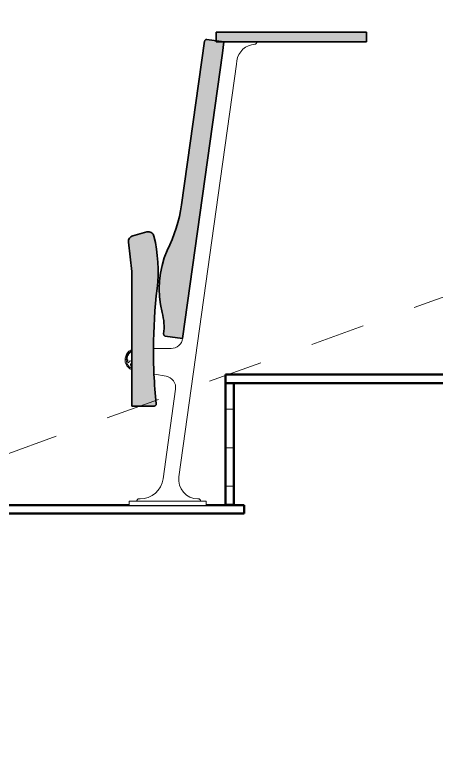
# Model space of a CAD drawing. Header units: millimetres. Extents: x -46868 to 156519, y -87156 to 18123.
# Drawn here: x 132926 to 134022, y -81989 to -80034 of the extents above; entities that cross this region are included whole.
import ezdxf

# ---------------------------------------------------------------- set-up
doc = ezdxf.new("R2010")
doc.units = ezdxf.units.MM
doc.header["$MEASUREMENT"] = 0
doc.linetypes.add('Dashed', pattern=[2822.222233, 1411.111116, -1411.111116])
doc.linetypes.add('Wipeout_Contour', pattern=[1000, 0, -1000])
for name, color, linetype, lineweight in [('A-35-M_FFE_Sanitary_Pen_No__1', 7, 'Continuous', 13), ('New_A-20-M_Floor_Slab_Pen_No__180', 1, 'Continuous', 200), ('New_A-35-M_FFE_Fixed_Pen_No__1', 7, 'Continuous', 13)]:
    doc.layers.add(name, color=color, linetype=linetype, lineweight=lineweight)
doc.layers.add('New_A-20-M_Floor_Slab', color=7, linetype='Continuous')
doc.layers.add('New_A-35-M_FFE_Fixed', color=7, linetype='Continuous')
for name, color, linetype, lineweight, true_color in [('New_A-20-M_Floor_Slab_Pen_No__107', 7, 'Continuous', 15, 0xa6a6a6), ('New_A-20-M_Floor_Slab_Pen_No__27', 7, 'Continuous', 50, 0x2a2a2a), ('New_A-20-M_Floor_Slab_Pen_No__29', 7, 'Continuous', 50, 0x2a2a2a), ('New_A-35-M_FFE_Fixed_Pen_No__104', 7, 'Continuous', 15, 0xa6a6a6), ('New_A-35-M_FFE_Fixed_Pen_No__44', 7, 'Continuous', 35, 0x444444)]:
    doc.layers.add(name, color=color, linetype=linetype, lineweight=lineweight, true_color=true_color)
pattern_1 = [(0, (84174.42, -82656.04), (0, 100), [])]

# ---------------------------------------------------------------- blocks, each defined once
blk = doc.blocks.new('Section Elem_7_1', base_point=(84174.4, -82656))
at = {"color": 254, "linetype": 'Wipeout_Contour', "lineweight": 0, "ltscale": 623647.031544}
blk.add_wipeout([(132532.9, -81326.5), (133521.2, -81326.5), (133521.2, -81304.5), (132532.9, -81304.5)], dxfattribs=at).dxf.layer = 'New_A-20-M_Floor_Slab'
at = {"layer": 'New_A-20-M_Floor_Slab_Pen_No__180', "linetype": 'Continuous'}
h = blk.add_hatch(dxfattribs=at)
h.set_pattern_fill('Plywood_0001', color=256, style=0, pattern_type=2)
h.set_pattern_definition(pattern_1)
h.paths.add_polyline_path([(132532.9, -81326.5), (133521.2, -81326.5), (133521.2, -81304.5), (132532.9, -81304.5)])
at = {"layer": 'New_A-20-M_Floor_Slab_Pen_No__29', "linetype": 'Continuous'}
for p, q in [((132532.9, -81304.5), (132532.9, -81326.5)), ((133521.2, -81304.5), (132532.9, -81304.5)), ((133521.2, -81304.5), (133521.2, -81326.5)), ((133521.2, -81326.5), (132532.9, -81326.5))]:
    blk.add_line(p, q, dxfattribs=at)
blk = doc.blocks.new('Section Elem_8_1', base_point=(84174.4, -82656))
at = {"color": 254, "linetype": 'Wipeout_Contour', "lineweight": 0, "ltscale": 626157.737513}
blk.add_wipeout([(133472.9, -80988.5), (134461.2, -80988.5), (134461.2, -80966.5), (133472.9, -80966.5)], dxfattribs=at).dxf.layer = 'New_A-20-M_Floor_Slab'
at = {"layer": 'New_A-20-M_Floor_Slab_Pen_No__180', "linetype": 'Continuous'}
h = blk.add_hatch(dxfattribs=at)
h.set_pattern_fill('Plywood_0001', color=256, style=0, pattern_type=2)
h.set_pattern_definition(pattern_1)
h.paths.add_polyline_path([(133472.9, -80988.5), (134461.2, -80988.5), (134461.2, -80966.5), (133472.9, -80966.5)])
at = {"layer": 'New_A-20-M_Floor_Slab_Pen_No__29', "linetype": 'Continuous'}
for p, q in [((133472.9, -80966.5), (133472.9, -80988.5)), ((134461.2, -80966.5), (133472.9, -80966.5)), ((134461.2, -80966.5), (134461.2, -80988.5)), ((134461.2, -80988.5), (133472.9, -80988.5))]:
    blk.add_line(p, q, dxfattribs=at)
blk = doc.blocks.new('Section Elem_15_1', base_point=(84174.4, -82656))
at = {"layer": 'New_A-35-M_FFE_Fixed_Pen_No__44', "linetype": 'Continuous'}
for p, q in [((133838.9, -80078.6), (133448.9, -80078.6)), ((133838.9, -80078.6), (133838.9, -80103.6)), ((133229.9, -80855.5), (133229.3, -80855.5)), ((133229.9, -80999.5), (133229.3, -80999.5)), ((133229.9, -80999.5), (133229.8, -81048))]:
    blk.add_line(p, q, dxfattribs=at)
at = {"color": 254, "linetype": 'Wipeout_Contour', "lineweight": 0, "ltscale": 6858567.933398294}
blk.add_wipeout([(133216.7, -80917.4), (133214.7, -80927.5), (133216.7, -80937.6), (133222.4, -80946.1), (133229.3, -80950.8), (133229.3, -80945.4), (133228.5, -80945.2), (133226.7, -80943.8), (133225.8, -80941.7), (133226, -80939.4), (133227.3, -80937.4), (133229.3, -80936.3), (133229.3, -80936.3), (133229.3, -80929.2), (133229.1, -80929.4), (133228, -80930.3), (133226.7, -80931), (133225.4, -80931.4), (133223.9, -80931.4), (133222.5, -80931.2), (133222, -80935.5), (133216.4, -80932.5), (133219.6, -80929.7), (133218.9, -80929), (133218.3, -80928.2), (133217.9, -80927.4), (133217.5, -80926.5), (133217.3, -80925.5), (133217.2, -80924.6), (133217.3, -80923.6), (133217.5, -80922.6), (133218, -80920.6), (133218.7, -80918.6), (133219.5, -80916.7), (133220.6, -80914.9), (133221.8, -80913.1), (133223.1, -80911.5), (133224.6, -80910), (133226.1, -80908.6), (133227.6, -80907.6), (133229.1, -80906.7), (133229.3, -80906.5), (133229.3, -80904.2), (133222.4, -80908.9)], dxfattribs=at).dxf.layer = 'New_A-35-M_FFE_Fixed'
at = {"color": 254, "linetype": 'Wipeout_Contour', "lineweight": 0, "ltscale": 624622.81663}
blk.add_wipeout([(133422.9, -81304.5), (133422.9, -81294.5), (133222.9, -81294.5), (133222.9, -81304.5)], dxfattribs=at).dxf.layer = 'New_A-35-M_FFE_Fixed'
at = {"layer": 'New_A-35-M_FFE_Fixed_Pen_No__1', "linetype": 'Continuous'}
blk.add_line((133222.9, -81304.5), (133222.9, -81294.5), dxfattribs=at)
at = {"color": 254, "linetype": 'Wipeout_Contour', "lineweight": 0, "ltscale": 14974797.95583651}
blk.add_wipeout([(133243, -81292.6), (133242.9, -81293.5), (133242.9, -81294.5), (133407.9, -81294.5), (133407.9, -81293.5), (133407.8, -81292.6), (133407.5, -81291.6), (133407, -81290.8), (133406.4, -81290), (133405.6, -81289.4), (133404.8, -81288.9), (133403.8, -81288.6), (133402.9, -81288.5), (133401.3, -81288.5), (133390.7, -81287.4), (133380.6, -81284), (133371.4, -81278.6), (133363.6, -81271.4), (133357.5, -81262.6), (133353.4, -81252.8), (133351.5, -81242.3), (133351.8, -81231.6), (133502.4, -80152.7), (133504.3, -80144.3), (133507.7, -80136.4), (133512.3, -80129.2), (133518.1, -80122.8), (133524.9, -80117.6), (133532.5, -80113.6), (133540.7, -80110.9), (133549.2, -80109.7), (133550.1, -80109.5), (133551, -80109.2), (133551.8, -80108.8), (133552.5, -80108.1), (133553.1, -80107.4), (133553.5, -80106.5), (133553.8, -80105.6), (133553.9, -80104.7), (133553.9, -80103.6), (133468.9, -80103.6), (133361.5, -80872.7), (133360.3, -80877.9), (133358.2, -80882.8), (133355.2, -80887.3), (133351.5, -80891.1), (133347.2, -80894.3), (133342.3, -80896.6), (133337.2, -80898), (133331.8, -80898.5), (133285.9, -80898.5), (133285.8, -80902.1), (133285.8, -80905.8), (133285.9, -80909.4), (133285.9, -80913), (133285.9, -80916.6), (133285.9, -80920.3), (133286, -80923.9), (133286, -80927.5), (133286.1, -80932.2), (133286.2, -80936.9), (133286.3, -80941.5), (133286.5, -80946.2), (133286.6, -80950.9), (133286.8, -80955.6), (133286.9, -80960.3), (133287.1, -80964.9), (133287.1, -80965.2), (133288.6, -80965.4), (133298.6, -80967.1), (133308.6, -80968.8), (133318.6, -80970.5), (133324.2, -80972), (133329.3, -80974.5), (133333.9, -80978), (133337.7, -80982.3), (133340.6, -80987.3), (133342.6, -80992.7), (133343.4, -80998.4), (133343.2, -81004.2), (133310.7, -81236.8), (133308.3, -81247.3), (133304, -81257.1), (133298.1, -81266.1), (133290.7, -81273.8), (133282, -81280.1), (133272.3, -81284.7), (133262, -81287.6), (133251.3, -81288.5), (133247.9, -81288.5), (133246.9, -81288.6), (133246, -81288.9), (133245.1, -81289.4), (133244.3, -81290), (133243.7, -81290.8), (133243.2, -81291.6)], dxfattribs=at).dxf.layer = 'New_A-35-M_FFE_Fixed'
at = {"color": 254, "linetype": 'Wipeout_Contour', "lineweight": 0, "ltscale": 2338130.738434084}
blk.add_wipeout([(133212.2, -80923.7), (133212.7, -80934), (133216.8, -80943.6), (133224, -80951), (133229.3, -80953.6), (133229.3, -80950.8), (133222.4, -80946.1), (133216.7, -80937.6), (133214.7, -80927.5), (133216.7, -80917.4), (133222.4, -80908.9), (133229.3, -80904.2), (133229.3, -80901.2), (133221.9, -80905.7), (133215.4, -80913.8)], dxfattribs=at).dxf.layer = 'New_A-35-M_FFE_Fixed'
at = {"layer": 'New_A-35-M_FFE_Fixed_Pen_No__104', "linetype": 'Continuous'}
for points in [[(133838.9, -80103.6), (133838.9, -80078.6), (133448.9, -80078.6), (133448.9, -80103.6)], [(133418.9, -80100.7), (133418.7, -80101.6), (133358.9, -80526.1), (133356.4, -80541.5), (133353.2, -80556.7), (133349.4, -80571.8), (133345, -80586.8), (133339.9, -80601.5), (133334.2, -80616.1), (133327.9, -80630.3), (133321, -80644.3), (133313.7, -80663.5), (133308, -80683.2), (133303.9, -80703.3), (133301.5, -80723.6), (133300.7, -80744.1), (133301.7, -80764.6), (133304.3, -80785), (133308.6, -80805.1), (133310.1, -80811.9), (133311.4, -80818.8), (133312.3, -80825.8), (133313, -80832.8), (133313.2, -80839.8), (133313.2, -80846.8), (133312.8, -80853.8), (133312.1, -80860.8), (133312.1, -80861.8), (133312.3, -80862.7), (133312.6, -80863.6), (133313.1, -80864.5), (133313.8, -80865.2), (133314.6, -80865.7), (133315.5, -80866.1), (133316.4, -80866.4), (133361, -80872.6), (133464.7, -80133.3), (133468.9, -80103.6), (133424.3, -80097.4), (133423.3, -80097.3), (133422.4, -80097.5), (133421.5, -80097.8), (133420.6, -80098.3), (133419.9, -80099), (133419.3, -80099.8)]]:
    blk.add_hatch(color=256, dxfattribs=at).paths.add_polyline_path(points)
at = {"layer": 'New_A-35-M_FFE_Fixed_Pen_No__1', "linetype": 'Continuous'}
for p, q in [((133553.9, -80103.6), (133553.9, -80104.7)), ((133518.1, -80122.8), (133512.3, -80129.2)), ((133524.9, -80117.6), (133518.1, -80122.8)), ((133532.5, -80113.6), (133524.9, -80117.6)), ((133540.7, -80110.9), (133532.5, -80113.6)), ((133549.2, -80109.7), (133540.7, -80110.9)), ((133550.1, -80109.5), (133549.2, -80109.7)), ((133551, -80109.2), (133550.1, -80109.5)), ((133551.8, -80108.8), (133551, -80109.2)), ((133552.5, -80108.1), (133551.8, -80108.8)), ((133553.1, -80107.4), (133552.5, -80108.1)), ((133553.5, -80106.5), (133553.1, -80107.4)), ((133553.8, -80105.6), (133553.5, -80106.5)), ((133553.9, -80104.7), (133553.8, -80105.6)), ((133441.6, -80299.5), (133464.7, -80133.3)), ((133507.7, -80136.4), (133504.3, -80144.3)), ((133512.3, -80129.2), (133507.7, -80136.4)), ((133501.2, -80161.1), (133453.8, -80501.1)), ((133502.4, -80152.7), (133501.2, -80161.1)), ((133504.3, -80144.3), (133502.4, -80152.7)), ((133414.2, -80495.6), (133441.6, -80299.5)), ((133453.8, -80501.1), (133351.8, -81231.6)), ((133368, -80826.6), (133414.2, -80495.6)), ((133361.5, -80872.7), (133368, -80826.6)), ((133355.2, -80887.3), (133358.2, -80882.8)), ((133358.2, -80882.8), (133360.3, -80877.9)), ((133360.3, -80877.9), (133361.5, -80872.7)), ((133285.9, -80898.5), (133331.8, -80898.5)), ((133331.8, -80898.5), (133337.2, -80898)), ((133337.2, -80898), (133342.3, -80896.6)), ((133342.3, -80896.6), (133347.2, -80894.3)), ((133347.2, -80894.3), (133351.5, -80891.1)), ((133351.5, -80891.1), (133355.2, -80887.3)), ((133288.6, -80965.4), (133287.1, -80965.2)), ((133298.6, -80967.1), (133288.6, -80965.4)), ((133308.6, -80968.8), (133298.6, -80967.1)), ((133318.6, -80970.5), (133308.6, -80968.8)), ((133324.2, -80972), (133318.6, -80970.5)), ((133329.3, -80974.5), (133324.2, -80972)), ((133333.9, -80978), (133329.3, -80974.5)), ((133337.7, -80982.3), (133333.9, -80978)), ((133340.6, -80987.3), (133337.7, -80982.3)), ((133342.6, -80992.7), (133340.6, -80987.3)), ((133343.4, -80998.4), (133342.6, -80992.7)), ((133343.2, -81004.2), (133343.4, -80998.4)), ((133310.7, -81236.8), (133343.2, -81004.2)), ((133308.3, -81247.3), (133310.7, -81236.8)), ((133351.8, -81231.6), (133351.5, -81242.3)), ((133298.1, -81266.1), (133304, -81257.1)), ((133304, -81257.1), (133308.3, -81247.3)), ((133351.5, -81242.3), (133353.4, -81252.8)), ((133353.4, -81252.8), (133357.5, -81262.6)), ((133282, -81280.1), (133290.7, -81273.8)), ((133290.7, -81273.8), (133298.1, -81266.1)), ((133357.5, -81262.6), (133363.6, -81271.4)), ((133363.6, -81271.4), (133371.4, -81278.6)), ((133222.9, -81294.5), (133422.9, -81294.5)), ((133242.9, -81293.5), (133243, -81292.6)), ((133242.9, -81294.5), (133242.9, -81293.5)), ((133243, -81292.6), (133243.2, -81291.6)), ((133243.2, -81291.6), (133243.7, -81290.8)), ((133243.7, -81290.8), (133244.3, -81290)), ((133244.3, -81290), (133245.1, -81289.4)), ((133245.1, -81289.4), (133246, -81288.9)), ((133246, -81288.9), (133246.9, -81288.6)), ((133246.9, -81288.6), (133247.9, -81288.5)), ((133247.9, -81288.5), (133251.3, -81288.5)), ((133251.3, -81288.5), (133262, -81287.6)), ((133262, -81287.6), (133272.3, -81284.7)), ((133272.3, -81284.7), (133282, -81280.1)), ((133371.4, -81278.6), (133380.6, -81284)), ((133380.6, -81284), (133390.7, -81287.4)), ((133390.7, -81287.4), (133401.3, -81288.5)), ((133401.3, -81288.5), (133402.9, -81288.5)), ((133402.9, -81288.5), (133403.8, -81288.6)), ((133403.8, -81288.6), (133404.8, -81288.9)), ((133404.8, -81288.9), (133405.6, -81289.4)), ((133405.6, -81289.4), (133406.4, -81290)), ((133406.4, -81290), (133407, -81290.8)), ((133407, -81290.8), (133407.5, -81291.6)), ((133407.5, -81291.6), (133407.8, -81292.6)), ((133407.8, -81292.6), (133407.9, -81293.5)), ((133407.9, -81293.5), (133407.9, -81294.5)), ((133422.9, -81294.5), (133422.9, -81304.5))]:
    blk.add_line(p, q, dxfattribs=at)
at = {"layer": 'New_A-35-M_FFE_Fixed_Pen_No__44', "linetype": 'Continuous'}
for p in [(133448.9, -80078.6), (133838.9, -80103.6)]:
    blk.add_line(p, (133448.9, -80103.6), dxfattribs=at)
at = {"layer": 'New_A-35-M_FFE_Fixed_Pen_No__44', "linetype": 'Continuous', "flags": 128}
for points in [[(133468.9, -80103.6), (133424.3, -80097.4), (133423.3, -80097.3), (133422.4, -80097.5), (133421.5, -80097.8), (133420.6, -80098.3), (133419.9, -80099), (133419.3, -80099.8), (133418.9, -80100.7), (133418.7, -80101.6), (133358.9, -80526.1), (133356.4, -80541.5), (133353.2, -80556.7), (133349.4, -80571.8), (133345, -80586.8), (133339.9, -80601.5), (133334.2, -80616.1), (133327.9, -80630.3), (133321, -80644.3), (133313.7, -80663.5), (133308, -80683.2), (133303.9, -80703.3), (133301.5, -80723.6), (133300.7, -80744.1), (133301.7, -80764.6), (133304.3, -80785), (133308.6, -80805.1), (133310.1, -80811.9), (133311.4, -80818.8), (133312.3, -80825.8), (133313, -80832.8), (133313.2, -80839.8), (133313.2, -80846.8), (133312.8, -80853.8), (133312.1, -80860.8), (133312.1, -80861.8), (133312.3, -80862.7), (133312.6, -80863.6), (133313.1, -80864.5), (133313.8, -80865.2), (133314.6, -80865.7), (133315.5, -80866.1), (133316.4, -80866.4), (133361, -80872.6)], [(133468.9, -80103.6), (133464.7, -80133.3), (133361, -80872.6)]]:
    blk.add_lwpolyline(points, dxfattribs=at)
at = {"color": 254, "linetype": 'Wipeout_Contour', "lineweight": 0, "ltscale": 4520339.29956457}
blk.add_wipeout([(133219.6, -80929.7), (133216.4, -80932.5), (133222, -80935.5), (133222.5, -80931.2), (133223.9, -80931.4), (133225.4, -80931.4), (133226.7, -80931), (133228, -80930.3), (133229.1, -80929.4), (133229.3, -80929.2), (133229.3, -80906.5), (133229.1, -80906.7), (133227.6, -80907.6), (133226.1, -80908.6), (133224.6, -80910), (133223.1, -80911.5), (133221.8, -80913.1), (133220.6, -80914.9), (133219.5, -80916.7), (133218.7, -80918.6), (133218, -80920.6), (133217.5, -80922.6), (133217.3, -80923.6), (133217.2, -80924.6), (133217.3, -80925.5), (133217.5, -80926.5), (133217.9, -80927.4), (133218.3, -80928.2), (133218.9, -80929)], dxfattribs=at).dxf.layer = 'New_A-35-M_FFE_Fixed'
at = {"layer": 'New_A-35-M_FFE_Fixed_Pen_No__1', "linetype": 'Continuous'}
for p, q in [((133215.4, -80913.8), (133221.9, -80905.7)), ((133221.9, -80905.7), (133229.3, -80901.2)), ((133222.4, -80908.9), (133229.3, -80904.2)), ((133212.2, -80923.7), (133215.4, -80913.8)), ((133212.7, -80934), (133212.2, -80923.7)), ((133216.7, -80917.4), (133222.4, -80908.9)), ((133217.2, -80924.6), (133217.3, -80923.6)), ((133217.3, -80925.5), (133217.2, -80924.6)), ((133217.3, -80923.6), (133217.5, -80922.6)), ((133217.5, -80926.5), (133217.3, -80925.5)), ((133217.5, -80922.6), (133218, -80920.6)), ((133218, -80920.6), (133218.7, -80918.6)), ((133218.7, -80918.6), (133219.5, -80916.7)), ((133219.5, -80916.7), (133220.6, -80914.9)), ((133220.6, -80914.9), (133221.8, -80913.1)), ((133221.8, -80913.1), (133223.1, -80911.5)), ((133223.1, -80911.5), (133224.6, -80910)), ((133224.6, -80910), (133226.1, -80908.6)), ((133226.1, -80908.6), (133227.6, -80907.6)), ((133227.6, -80907.6), (133229.1, -80906.7)), ((133229.1, -80906.7), (133229.3, -80906.5))]:
    blk.add_line(p, q, dxfattribs=at)
at = {"color": 254, "linetype": 'Wipeout_Contour', "lineweight": 0, "ltscale": 1247102.94347375}
blk.add_wipeout([(133226, -80939.4), (133225.8, -80941.7), (133226.7, -80943.8), (133228.5, -80945.2), (133229.3, -80945.4), (133229.3, -80936.3), (133229.3, -80936.3), (133227.3, -80937.4)], dxfattribs=at).dxf.layer = 'New_A-35-M_FFE_Fixed'
at = {"layer": 'New_A-35-M_FFE_Fixed_Pen_No__104', "linetype": 'Continuous'}
blk.add_hatch(color=256, dxfattribs=at).paths.add_polyline_path([(133292, -81045.5), (133292.4, -81044.6), (133292.6, -81043.6), (133292.6, -81042.5), (133291.7, -81032.8), (133290.8, -81023.2), (133290.1, -81013.5), (133289.3, -81003.8), (133288.7, -80994.1), (133288.1, -80984.4), (133287.6, -80974.6), (133287.1, -80964.9), (133286.9, -80960.3), (133286.8, -80955.6), (133286.6, -80950.9), (133286.5, -80946.2), (133286.3, -80941.5), (133286.2, -80936.9), (133286.1, -80932.2), (133286, -80927.5), (133286, -80923.9), (133285.9, -80920.3), (133285.9, -80916.6), (133285.9, -80913), (133285.9, -80909.4), (133285.8, -80905.8), (133285.8, -80902.1), (133285.9, -80898.5), (133286.1, -80879), (133286.6, -80859.6), (133287.3, -80840.1), (133288.4, -80820.7), (133289.7, -80801.2), (133291.3, -80781.8), (133293.1, -80762.5), (133295.2, -80743.1), (133296.8, -80726.1), (133297.7, -80709), (133297.8, -80691.9), (133297.2, -80674.8), (133295.8, -80657.8), (133293.6, -80640.8), (133290.8, -80624), (133287.1, -80607.3), (133286.1, -80604.4), (133284.6, -80601.8), (133282.6, -80599.6), (133280.1, -80597.8), (133277.4, -80596.6), (133274.5, -80595.9), (133271.4, -80595.8), (133268.5, -80596.3), (133231.9, -80606.6), (133229.3, -80607.6), (133227, -80609), (133225, -80610.8), (133223.4, -80612.9), (133222.1, -80615.3), (133221.3, -80617.9), (133221, -80620.6), (133221.1, -80623.3), (133229.9, -80699.1), (133229.9, -80855.5), (133229.3, -80855.5), (133229.3, -80987.5), (133229.3, -80999.5), (133229.9, -80999.5), (133229.8, -81048), (133235.8, -81048), (133247.8, -81048), (133287.6, -81048), (133288.7, -81047.9), (133289.7, -81047.6), (133290.6, -81047.1), (133291.4, -81046.4)])
at = {"layer": 'New_A-35-M_FFE_Fixed_Pen_No__1', "linetype": 'Continuous'}
for p, q in [((133214.7, -80927.5), (133216.7, -80917.4)), ((133216.8, -80943.6), (133212.7, -80934)), ((133216.7, -80937.6), (133214.7, -80927.5)), ((133216.4, -80932.5), (133219.6, -80929.7)), ((133222, -80935.5), (133216.4, -80932.5)), ((133222.4, -80946.1), (133216.7, -80937.6)), ((133224, -80951), (133216.8, -80943.6)), ((133217.9, -80927.4), (133217.5, -80926.5)), ((133218.3, -80928.2), (133217.9, -80927.4)), ((133218.9, -80929), (133218.3, -80928.2)), ((133219.6, -80929.7), (133218.9, -80929)), ((133222.5, -80931.2), (133222, -80935.5)), ((133223.9, -80931.4), (133222.5, -80931.2)), ((133225.4, -80931.4), (133223.9, -80931.4)), ((133226.7, -80931), (133225.4, -80931.4)), ((133226, -80939.4), (133225.8, -80941.7)), ((133225.8, -80941.7), (133226.7, -80943.8)), ((133227.3, -80937.4), (133226, -80939.4)), ((133228, -80930.3), (133226.7, -80931)), ((133226.7, -80943.8), (133228.5, -80945.2)), ((133229.3, -80936.3), (133227.3, -80937.4)), ((133229.1, -80929.4), (133228, -80930.3)), ((133229.3, -80929.2), (133229.1, -80929.4)), ((133229.3, -80950.8), (133222.4, -80946.1)), ((133229.3, -80953.6), (133224, -80951)), ((133228.5, -80945.2), (133229.3, -80945.4))]:
    blk.add_line(p, q, dxfattribs=at)
at = {"layer": 'New_A-35-M_FFE_Fixed_Pen_No__44', "linetype": 'Continuous', "flags": 128}
for points in [[(133229.8, -81048), (133235.8, -81048), (133247.8, -81048), (133287.6, -81048), (133288.7, -81047.9), (133289.7, -81047.6), (133290.6, -81047.1), (133291.4, -81046.4), (133292, -81045.5), (133292.4, -81044.6), (133292.6, -81043.6), (133292.6, -81042.5), (133291.7, -81032.8), (133290.8, -81023.2), (133290.1, -81013.5), (133289.3, -81003.8), (133288.7, -80994.1), (133288.1, -80984.4), (133287.6, -80974.6), (133287.1, -80964.9), (133286.9, -80960.3), (133286.8, -80955.6), (133286.6, -80950.9), (133286.5, -80946.2), (133286.3, -80941.5), (133286.2, -80936.9), (133286.1, -80932.2), (133286, -80927.5), (133286, -80923.9), (133285.9, -80920.3), (133285.9, -80916.6), (133285.9, -80913), (133285.9, -80909.4), (133285.8, -80905.8), (133285.8, -80902.1), (133285.9, -80898.5), (133286.1, -80879), (133286.6, -80859.6), (133287.3, -80840.1), (133288.4, -80820.7), (133289.7, -80801.2), (133291.3, -80781.8), (133293.1, -80762.5), (133295.2, -80743.1), (133296.8, -80726.1), (133297.7, -80709), (133297.8, -80691.9), (133297.2, -80674.8), (133295.8, -80657.8), (133293.6, -80640.8), (133290.8, -80624), (133287.1, -80607.3), (133286.1, -80604.4), (133284.6, -80601.8), (133282.6, -80599.6), (133280.1, -80597.8), (133277.4, -80596.6), (133274.5, -80595.9), (133271.4, -80595.8), (133268.5, -80596.3), (133231.9, -80606.6), (133229.3, -80607.6), (133227, -80609), (133225, -80610.8), (133223.4, -80612.9), (133222.1, -80615.3), (133221.3, -80617.9), (133221, -80620.6), (133221.1, -80623.3), (133229.9, -80699.1), (133229.9, -80855.5)], [(133229.3, -80855.5), (133229.3, -80987.5), (133229.3, -80999.5)]]:
    blk.add_lwpolyline(points, dxfattribs=at)
blk = doc.blocks.new('Section Elem_22_1', base_point=(84174.4, -82656))
at = {"color": 254, "linetype": 'Wipeout_Contour', "lineweight": 0, "ltscale": 624855.157211}
blk.add_wipeout([(133494.9, -80989), (133472.9, -80989), (133472.9, -81304.3), (133494.9, -81304.3)], dxfattribs=at).dxf.layer = 'New_A-20-M_Floor_Slab'
at = {"layer": 'New_A-20-M_Floor_Slab_Pen_No__107', "linetype": 'Continuous'}
h = blk.add_hatch(dxfattribs=at)
h.set_pattern_fill('Plywood_0001', color=256, style=0, pattern_type=2)
h.set_pattern_definition(pattern_1)
h.paths.add_polyline_path([(133494.9, -80989), (133472.9, -80989), (133472.9, -81304.3), (133494.9, -81304.3)])
at = {"layer": 'New_A-20-M_Floor_Slab_Pen_No__27', "linetype": 'Continuous'}
for p, q in [((133472.9, -80989), (133472.9, -81304.3)), ((133494.9, -80989), (133472.9, -80989)), ((133494.9, -80989), (133494.9, -81304.3)), ((133494.9, -81304.3), (133472.9, -81304.3))]:
    blk.add_line(p, q, dxfattribs=at)

msp = doc.modelspace()

# ---------------------------------------------------------------- block references
at = {"layer": 'New_A-20-M_Floor_Slab', "lineweight": 0}
for name in ['Section Elem_8_1', 'Section Elem_7_1']:
    msp.add_blockref(name, (84174.4, -82656), dxfattribs=at)

# ---------------------------------------------------------------- next in the draw order: block references
at = {"layer": 'New_A-35-M_FFE_Fixed', "lineweight": 0}
msp.add_blockref('Section Elem_15_1', (84174.4, -82656), dxfattribs=at)

# ---------------------------------------------------------------- next in the draw order: block references
at = {"layer": 'New_A-20-M_Floor_Slab', "lineweight": 0}
msp.add_blockref('Section Elem_22_1', (84174.4, -82656), dxfattribs=at)

# ---------------------------------------------------------------- next in the draw order: linework, layer by layer
at = {"layer": 'A-35-M_FFE_Sanitary_Pen_No__1', "linetype": 'Dashed', "ltscale": 0.1}
msp.add_line((129712.9, -82318.5), (140052.9, -78606), dxfattribs=at)

doc.saveas('drawing.dxf')
